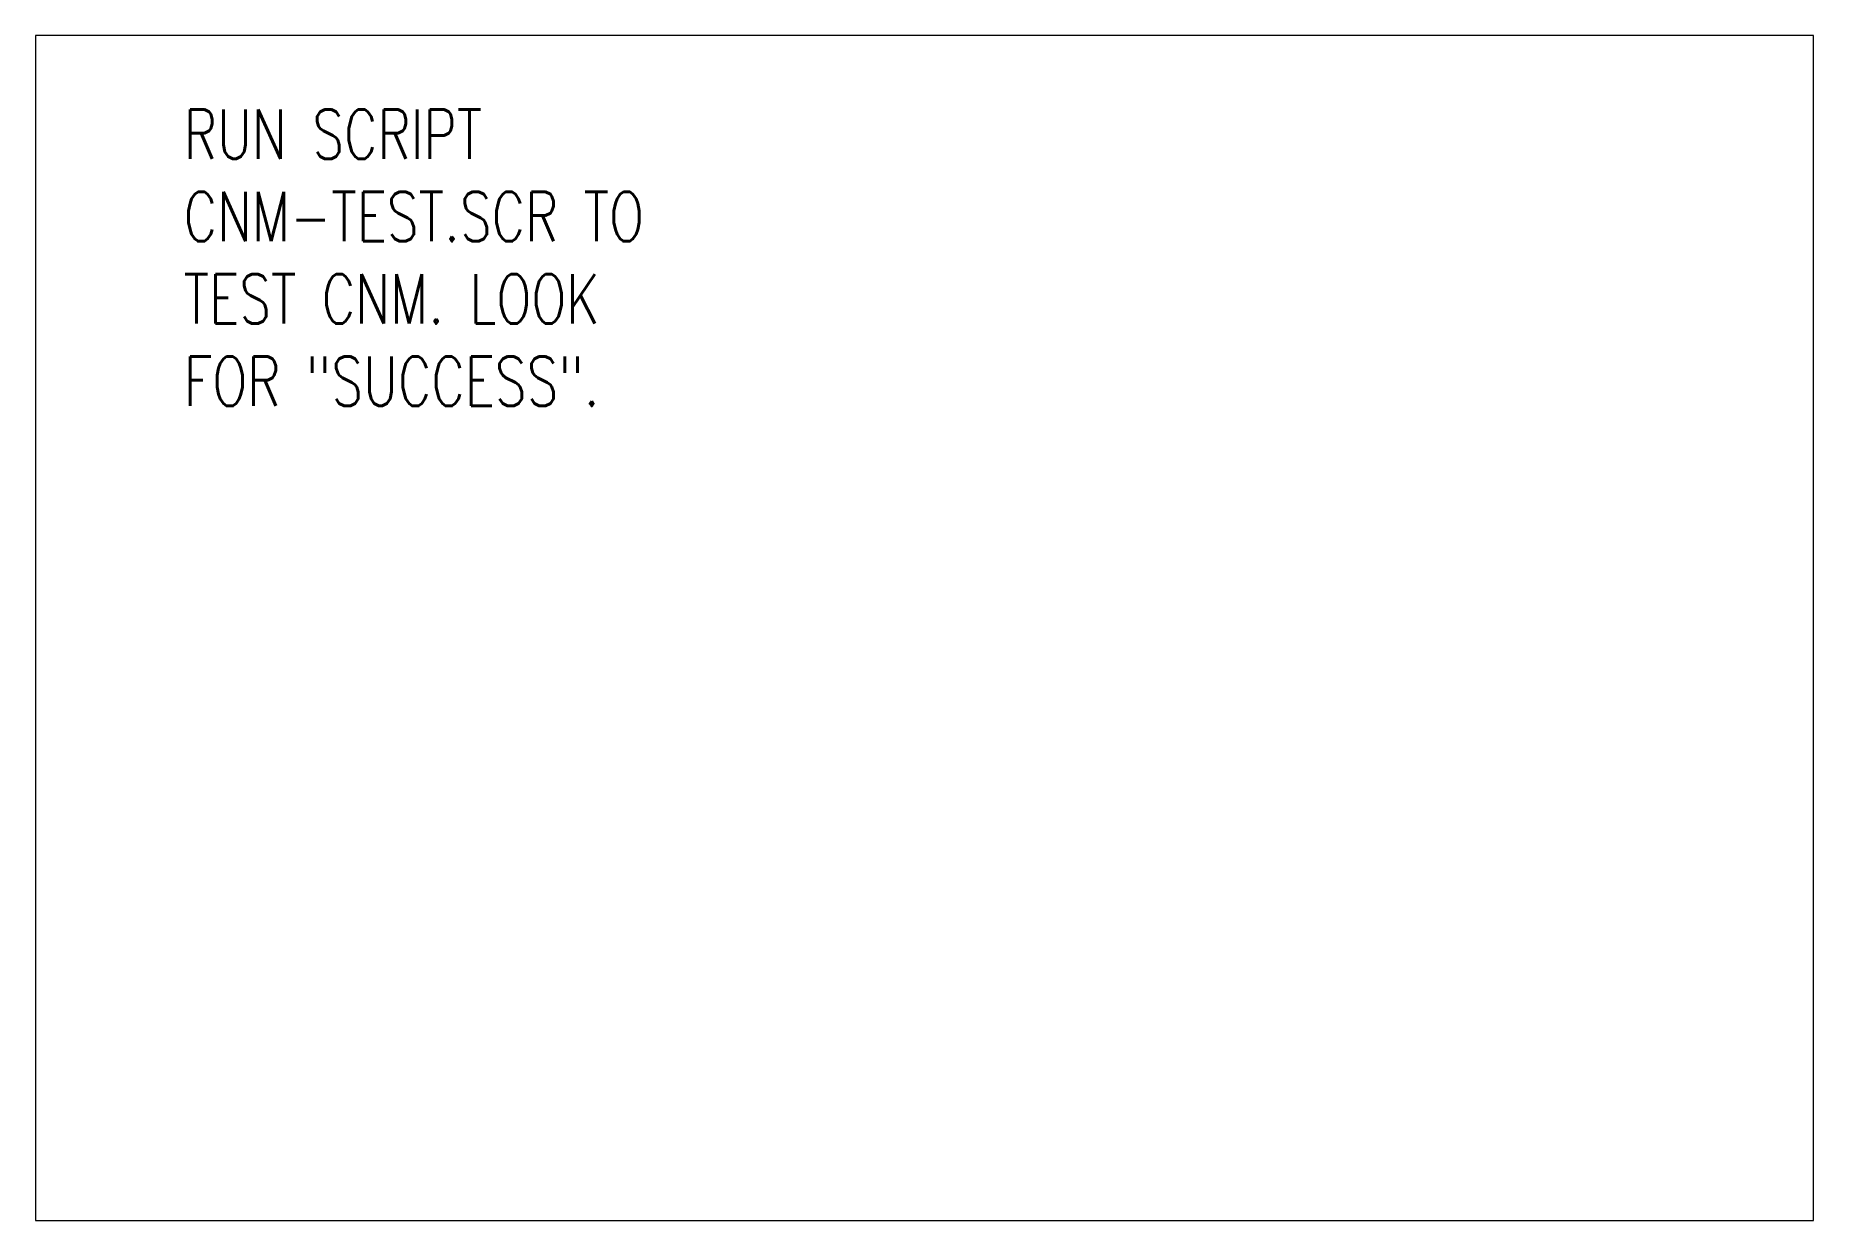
# Paper-space layout 'Layout1' of a CAD drawing. Extents: x 0 to 36, y 0 to 24.
# The model-space entities are those that its viewports show. They can reach past a viewport. Long polylines and large blocks are cut down to what shows.
import ezdxf

# ---------------------------------------------------------------- set-up
doc = ezdxf.new("R2010")
doc.units = 0
doc.header["$MEASUREMENT"] = 0
doc.layers.get('Defpoints').update_dxf_attribs({"lineweight": 35})
doc.layers.add('C-ANNO-HCNM-TEST', color=7, linetype='Continuous')
doc.styles.add('Romans', font='romans.shx', dxfattribs={"width": 0.75})

msp = doc.modelspace()

# ---------------------------------------------------------------- texts
at = {"layer": 'C-ANNO-HCNM-TEST', "insert": (60, 450), "char_height": 20, "attachment_point": 1, "style": 'Romans'}
msp.add_mtext_dynamic_manual_height_columns('RUN SCRIPT CNM-TEST.SCR TO TEST CNM. LOOK FOR "SUCCESS".', width=230.1288, gutter_width=100, heights=[0], dxfattribs=at)

psp = doc.layouts.get("Layout1")

# ---------------------------------------------------------------- viewports
at = {"layer": 'Defpoints', "view_target_point": (2000, 2000)}
psp.add_viewport(center=(18, 12), size=(36, 24), view_center_point=(-1640, -1760), view_height=480, dxfattribs=at)

doc.saveas('drawing.dxf')
